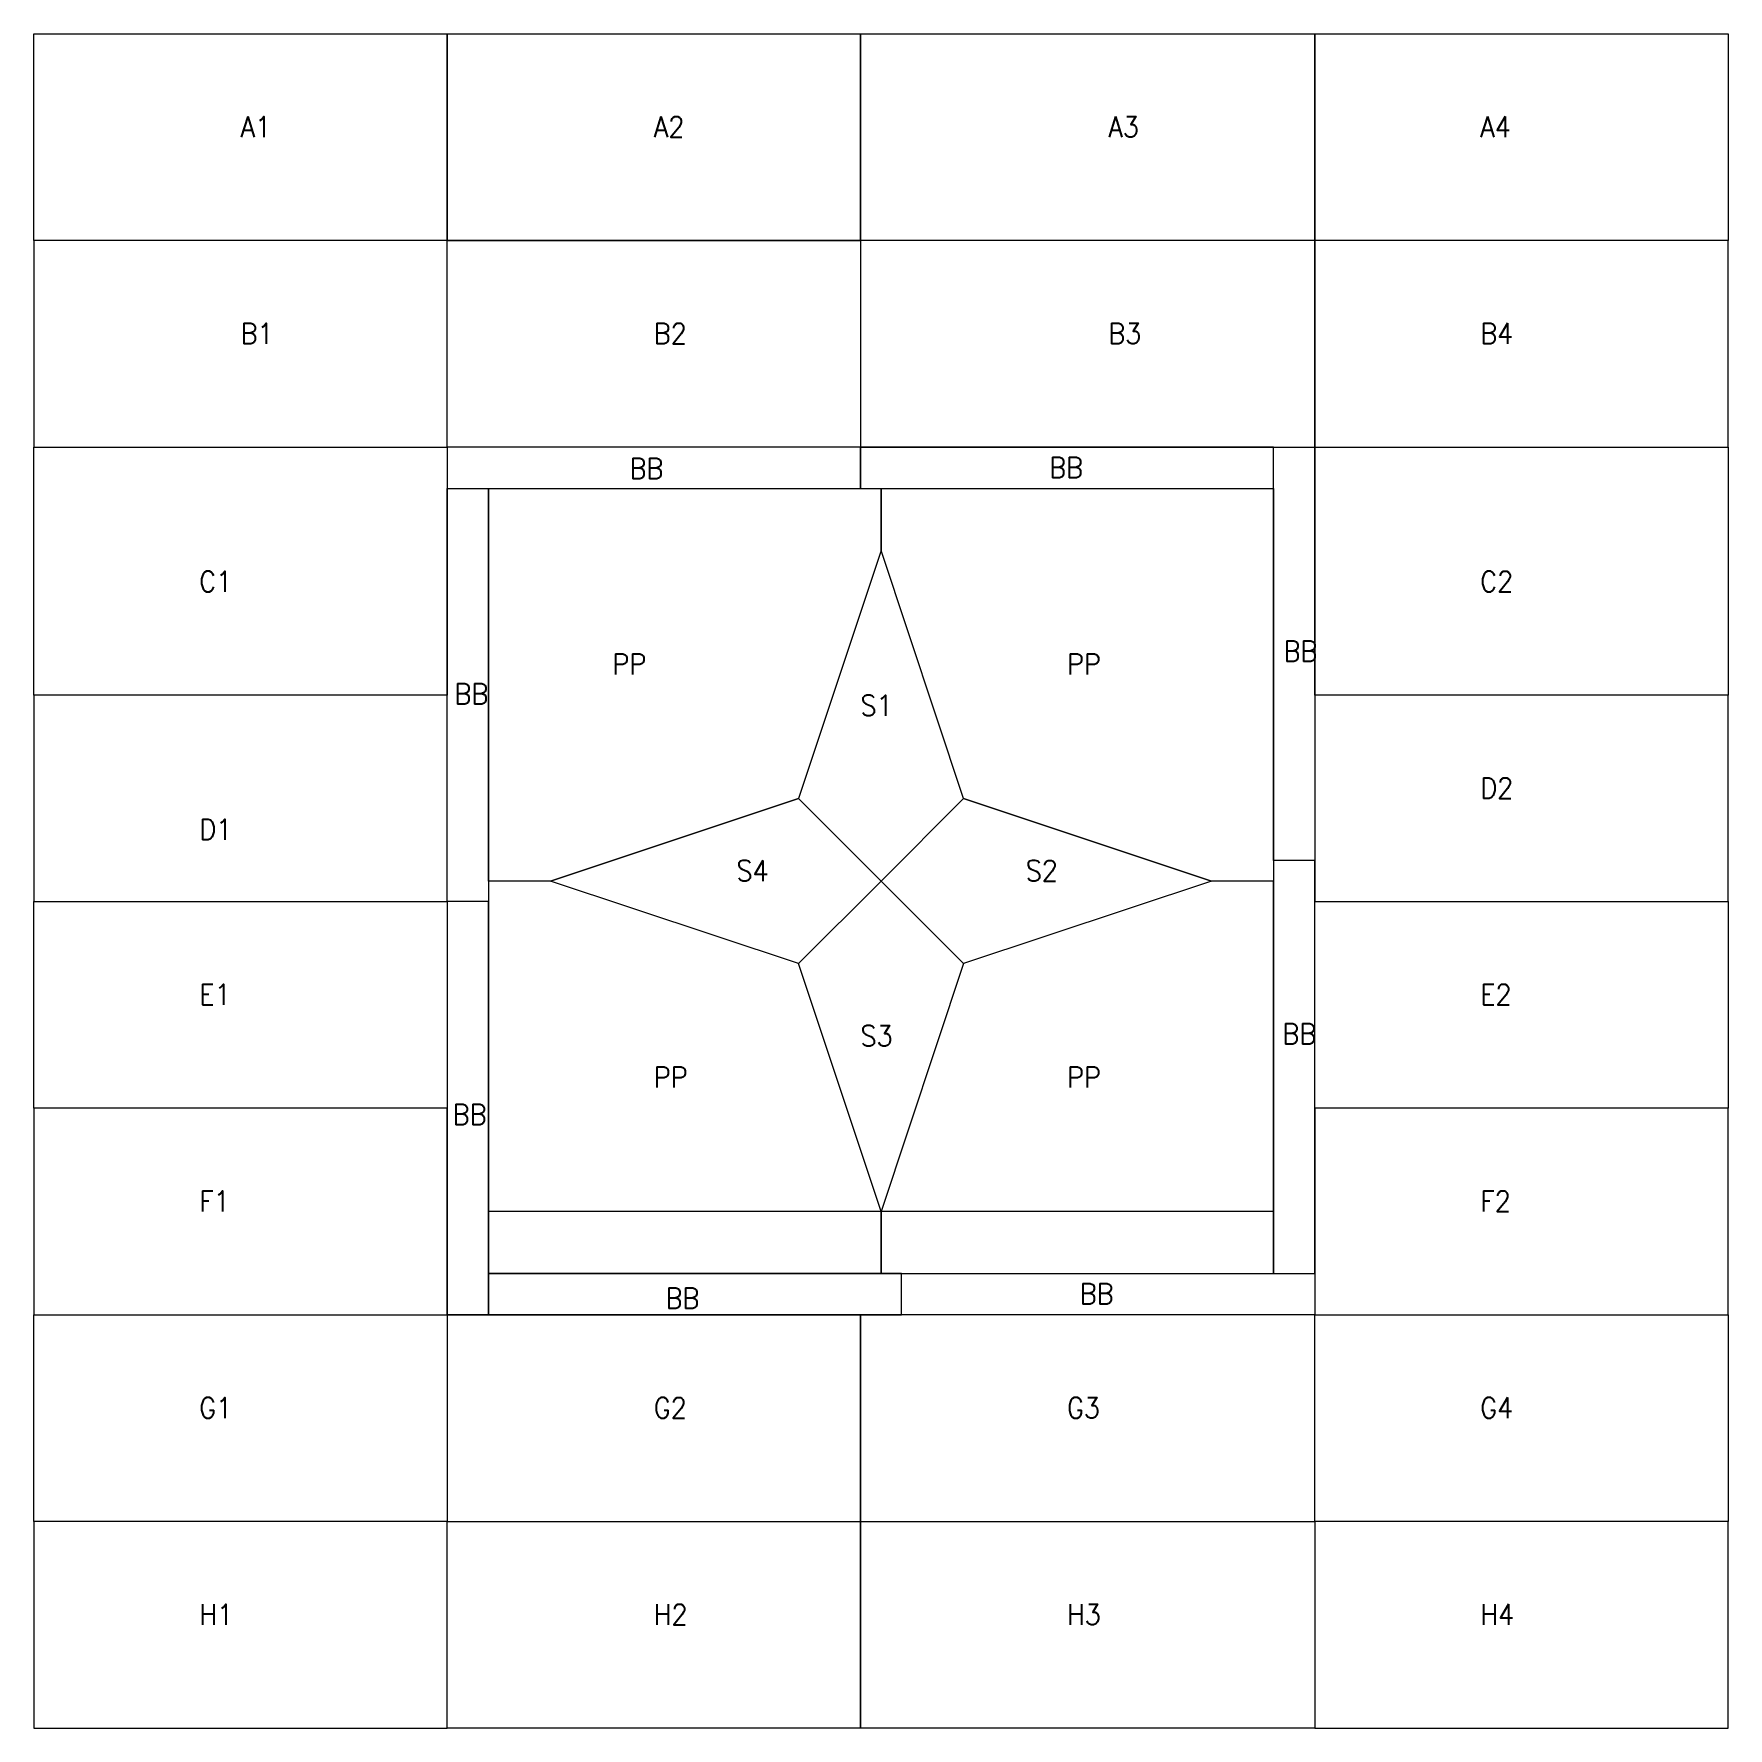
# Model space of a CAD drawing. Header units: millimetres. Extents: x -1000 to 3100, y -1000 to 3100.
import ezdxf

# ---------------------------------------------------------------- set-up
doc = ezdxf.new("R2010")
doc.units = ezdxf.units.MM
doc.layers.get('0').update_dxf_attribs({"lineweight": 5})
doc.styles.get("Standard").update_dxf_attribs({"font": 'standard'})

msp = doc.modelspace()

# ---------------------------------------------------------------- linework, layer by layer
msp.add_line((2000, 250), (100, 250))
for points in [[(0, 2600), (-1000, 2600), (-1000, 3100), (0, 3100), (0, 2600)], [(1000, 2600), (0, 2600), (0, 3100), (1000, 3100), (1000, 2600)], [(1000, 3100), (2100, 3100), (2100, 2600), (1000, 2600), (1000, 3100)], [(2100, 3100), (3100, 3100), (3100, 2600), (2100, 2600), (2100, 3100)], [(-1000, 2100), (0, 2100), (0, 2600), (-1000, 2600), (-1000, 2100)], [(0, 2600), (1000, 2600), (1000, 2100), (0, 2100), (0, 2600)], [(2100, 2600), (1000, 2600), (1000, 2100), (2100, 2100), (2100, 2600)], [(3100, 2600), (2100, 2600), (2100, 2100), (3100, 2100), (3100, 2600)], [(0, 1500), (-1000, 1500), (-1000, 2100), (0, 2100), (0, 1500)], [(0, 2000), (1000, 2000), (1000, 2100), (0, 2100), (0, 2000)], [(1000, 2000), (2000, 2000), (2000, 2100), (1000, 2100), (1000, 2000)], [(2000, 2100), (2100, 2100), (2100, 1100), (2000, 1100), (2000, 2100)], [(2100, 2100), (3100, 2100), (3100, 1500), (2100, 1500), (2100, 2100)], [(100, 1000), (0, 1000), (0, 2000), (100, 2000), (100, 1000)], [(100, 2000), (1050, 2000), (1050, 1850), (850, 1250), (250, 1050), (100, 1050), (100, 2000)], [(1050, 2000), (2000, 2000), (2000, 1050), (1850, 1050), (1250, 1250), (1050, 1850), (1050, 2000)], [(1050, 1850), (850, 1250), (1050, 1050), (1250, 1250), (1050, 1850)], [(-1000, 1000), (0, 1000), (0, 1500), (-1000, 1500), (-1000, 1000)], [(3100, 1500), (2100, 1500), (2100, 1000), (3100, 1000), (3100, 1500)], [(1050, 1050), (850, 850), (250, 1050), (850, 1250), (1050, 1050)], [(1050, 1050), (1250, 1250), (1850, 1050), (1250, 850), (1050, 1050)], [(2100, 1100), (2000, 1100), (2000, 100), (2100, 100), (2100, 1100)], [(250, 1050), (100, 1050), (100, 100), (1050, 100), (1050, 250), (850, 850), (250, 1050)], [(1050, 1050), (1250, 850), (1050, 250), (850, 850), (1050, 1050)], [(2000, 1050), (1850, 1050), (1250, 850), (1050, 250), (1050, 100), (2000, 100), (2000, 1050)], [(0, 500), (-1000, 500), (-1000, 1000), (0, 1000), (0, 500)], [(0, 0), (100, 0), (100, 1000), (0, 1000), (0, 0)], [(2100, 1000), (3100, 1000), (3100, 500), (2100, 500), (2100, 1000)], [(-1000, 0), (0, 0), (0, 500), (-1000, 500), (-1000, 0)], [(3100, 500), (2100, 500), (2100, 0), (3100, 0), (3100, 500)], [(1100, 100), (100, 100), (100, 0), (1100, 0), (1100, 100)], [(2100, 0), (1100, 0), (1100, 100), (2100, 100), (2100, 0)], [(0, -500), (-1000, -500), (-1000, 0), (0, 0), (0, -500)], [(1000, 0), (0, 0), (0, -500), (1000, -500), (1000, 0)], [(1000, -500), (2100, -500), (2100, 0), (1000, 0), (1000, -500)], [(2100, 0), (3100, 0), (3100, -500), (2100, -500), (2100, 0)], [(-1000, -1000), (0, -1000), (0, -500), (-1000, -500), (-1000, -1000)], [(0, -500), (1000, -500), (1000, -1000), (0, -1000), (0, -500)], [(2100, -1000), (1000, -1000), (1000, -500), (2100, -500), (2100, -1000)], [(3100, -500), (2100, -500), (2100, -1000), (3100, -1000), (3100, -500)]]:
    msp.add_lwpolyline(points)

# ---------------------------------------------------------------- texts
at = {"char_height": 50, "attachment_point": 1}
for s, insert, width in [('\\W-1;A1', (-500, 2900), 61.111), ('\\W-1;A2', (500, 2900), 72.222), ('\\W-1;A3', (1600, 2900), 72.222), ('\\W-1;A4', (2500, 2900), 77.778), ('\\W-1;B1', (-500, 2400), 55.556), ('\\W-1;B2', (500, 2400), 66.667), ('\\W-1;B3', (1600, 2400), 66.667), ('\\W-1;B4', (2500, 2400), 72.222), ('\\W-1;BB', (441.3, 2073.4), 72.222), ('\\W-1;BB', (1456.9, 2075.6), 72.222), ('\\W-1;C1', (-600, 1800), 50), ('\\W-1;C2', (2500, 1800), 61.111), ('\\W-1;PP', (400, 1600), 72.222), ('\\W-1;PP', (1500, 1600), 72.222), ('\\W-1;BB', (2023.9, 1631.2), 72.222), ('\\W-1;BB', (17.7, 1527.9), 72.222), ('\\W-1;S1', (1000, 1500), 55.556), ('\\W-1;D2', (2500, 1300), 66.667), ('\\W-1;D1', (-600, 1200), 55.556), ('\\W-1;S4', (700, 1100), 72.222), ('\\W-1;S2', (1400, 1100), 66.667), ('\\W-1;E1', (-600, 800), 50), ('\\W-1;E2', (2500, 800), 61.111), ('\\W-1;S3', (1000, 700), 66.667), ('\\W-1;BB', (2021.1, 705.2), 72.222), ('\\W-1;PP', (500, 600), 72.222), ('\\W-1;PP', (1500, 600), 72.222), ('\\W-1;BB', (13.3, 510), 72.222), ('\\W-1;F1', (-600, 300), 50), ('\\W-1;F2', (2500, 300), 61.111), ('\\W-1;BB', (528.4, 65.4), 72.222), ('\\W-1;BB', (1530.7, 76.3), 72.222), ('\\W-1;G1', (-600, -200), 55.556), ('\\W-1;G2', (500, -200), 66.667), ('\\W-1;G3', (1500, -200), 66.667), ('\\W-1;G4', (2500, -200), 72.222), ('\\W-1;H1', (-600, -700), 55.556), ('\\W-1;H2', (500, -700), 66.667), ('\\W-1;H3', (1500, -700), 66.667), ('\\W-1;H4', (2500, -700), 72.222)]:
    msp.add_mtext(s, dxfattribs=dict(at, insert=insert, width=width))

doc.saveas('drawing.dxf')
